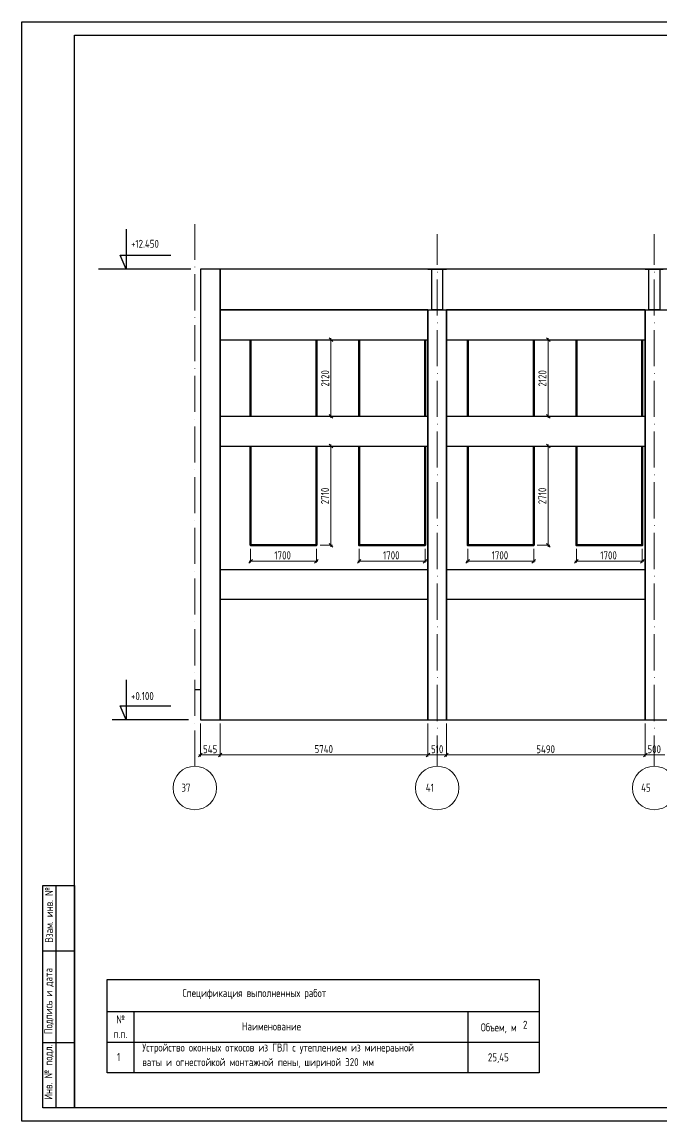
# Model space of a CAD drawing. Header units: millimetres. Extents: x 0 to 23.3, y 0 to 16.5.
# Drawn here: x 0.04 to 9.62, y 0.03 to 16.5 of the extents above; entities that cross this region are included whole.
import ezdxf

# ---------------------------------------------------------------- set-up
doc = ezdxf.new("R2010")
doc.units = ezdxf.units.MM
doc.layers.add('PDF _Геометрия', color=7, linetype='Continuous')
doc.layers.add('PDF _Текст', color=7, linetype='Continuous')
doc.styles.get("Standard").update_dxf_attribs({"font": 'ГОСТ тип А.ttf'})

msp = doc.modelspace()

# ---------------------------------------------------------------- linework, layer by layer
at = {"layer": 'PDF _Геометрия', "lineweight": 25}
for points in [[(0.043, 16.504), (23.34, 16.504), (23.34, 0.031), (0.043, 0.031)], [(0.828, 16.308), (23.144, 16.308), (23.144, 0.228), (0.828, 0.228)], [(6.184, 12.798), (6.347, 12.798), (6.347, 12.187), (6.184, 12.187)], [(9.437, 12.798), (9.6, 12.798), (9.6, 12.187), (9.437, 12.187)], [(0.357, 3.561), (0.828, 3.561), (0.828, 0.228), (0.357, 0.228)]]:
    msp.add_lwpolyline(points, close=True, dxfattribs=at)
for points in [[(1.604, 13.4), (1.604, 12.798), (1.513, 13.008), (2.274, 13.008)], [(2.576, 12.798), (1.192, 12.798)], [(6.127, 12.798), (6.404, 12.798)], [(9.383, 12.798), (9.654, 12.798)], [(1.604, 6.645), (1.604, 6.042), (1.513, 6.252), (2.274, 6.252)], [(2.717, 6.492), (2.633, 6.492)], [(2.537, 6.042), (1.394, 6.042)], [(0.553, 3.561), (0.553, 0.228)], [(0.357, 2.581), (0.828, 2.581)], [(5.115, 0.754), (1.319, 0.754), (1.319, 2.155), (7.795, 2.155), (7.795, 0.754), (1.319, 0.754)], [(1.319, 1.675), (7.795, 1.675)], [(1.722, 1.675), (1.722, 0.754)], [(6.724, 1.675), (6.724, 0.754)], [(0.357, 1.208), (0.828, 1.208)], [(1.319, 1.215), (7.795, 1.215)]]:
    msp.add_lwpolyline(points, dxfattribs=at)
at = {"layer": 'PDF _Геометрия', "color": 252, "lineweight": 9, "true_color": 0x989898}
for points in [[(2.633, 13.475), (2.633, 12.939)], [(6.266, 13.323), (6.266, 12.862)], [(9.518, 13.323), (9.518, 12.862)], [(2.633, 12.722), (2.633, 12.179)], [(6.266, 12.645), (6.266, 12.103)], [(9.518, 12.645), (9.518, 12.103)], [(2.633, 11.962), (2.633, 11.419)], [(6.266, 11.886), (6.266, 11.343)], [(9.518, 11.886), (9.518, 11.343)], [(2.633, 11.202), (2.633, 10.66)], [(6.266, 11.126), (6.266, 10.584)], [(9.518, 11.126), (9.518, 10.584)], [(2.633, 10.443), (2.633, 9.9)], [(6.266, 10.366), (6.266, 9.824)], [(9.518, 10.366), (9.518, 9.824)], [(2.633, 9.683), (2.633, 9.14)], [(6.266, 9.607), (6.266, 9.064)], [(9.518, 9.607), (9.518, 9.064)], [(2.633, 8.923), (2.633, 8.381)], [(6.266, 8.847), (6.266, 8.305)], [(9.518, 8.847), (9.518, 8.305)], [(2.633, 8.164), (2.633, 7.621)], [(6.266, 8.088), (6.266, 7.545)], [(9.518, 8.088), (9.518, 7.545)], [(2.633, 7.404), (2.633, 6.861)], [(6.266, 7.328), (6.266, 6.785)], [(9.518, 7.328), (9.518, 6.785)], [(2.633, 6.644), (2.633, 6.102)], [(6.266, 6.568), (6.266, 6.026)], [(9.518, 6.568), (9.518, 6.026)], [(2.633, 5.885), (2.633, 5.348)], [(6.266, 5.809), (6.266, 5.348)], [(9.518, 5.809), (9.518, 5.348)]]:
    msp.add_lwpolyline(points, dxfattribs=at)
at = {"layer": 'PDF _Геометрия', "color": 252, "lineweight": 5, "true_color": 0x989898}
for points in [[(2.633, 12.83), (2.635, 12.83), (2.635, 12.832), (2.633, 12.832)], [(6.266, 12.754), (6.268, 12.754), (6.268, 12.756), (6.266, 12.756)], [(9.518, 12.754), (9.52, 12.754), (9.52, 12.756), (9.518, 12.756)], [(2.633, 12.07), (2.635, 12.07), (2.635, 12.072), (2.633, 12.072)], [(6.266, 11.994), (6.268, 11.994), (6.268, 11.996), (6.266, 11.996)], [(9.518, 11.994), (9.52, 11.994), (9.52, 11.996), (9.518, 11.996)], [(2.633, 11.311), (2.635, 11.311), (2.635, 11.313), (2.633, 11.313)], [(6.266, 11.235), (6.268, 11.235), (6.268, 11.237), (6.266, 11.237)], [(9.518, 11.235), (9.52, 11.235), (9.52, 11.237), (9.518, 11.237)], [(2.633, 10.551), (2.635, 10.551), (2.635, 10.553), (2.633, 10.553)], [(6.266, 10.475), (6.268, 10.475), (6.268, 10.477), (6.266, 10.477)], [(9.518, 10.475), (9.52, 10.475), (9.52, 10.477), (9.518, 10.477)], [(2.633, 9.791), (2.635, 9.791), (2.635, 9.793), (2.633, 9.793)], [(6.266, 9.715), (6.268, 9.715), (6.268, 9.717), (6.266, 9.717)], [(9.518, 9.715), (9.52, 9.715), (9.52, 9.717), (9.518, 9.717)], [(2.633, 9.032), (2.635, 9.032), (2.635, 9.034), (2.633, 9.034)], [(6.266, 8.956), (6.268, 8.956), (6.268, 8.958), (6.266, 8.958)], [(9.518, 8.956), (9.52, 8.956), (9.52, 8.958), (9.518, 8.958)], [(2.633, 8.272), (2.635, 8.272), (2.635, 8.274), (2.633, 8.274)], [(6.266, 8.196), (6.268, 8.196), (6.268, 8.198), (6.266, 8.198)], [(9.518, 8.196), (9.52, 8.196), (9.52, 8.198), (9.518, 8.198)], [(2.633, 7.513), (2.635, 7.513), (2.635, 7.515), (2.633, 7.515)], [(6.266, 7.436), (6.268, 7.436), (6.268, 7.438), (6.266, 7.438)], [(9.518, 7.436), (9.52, 7.436), (9.52, 7.438), (9.518, 7.438)], [(2.633, 6.753), (2.635, 6.753), (2.635, 6.755), (2.633, 6.755)], [(6.266, 6.677), (6.268, 6.677), (6.268, 6.679), (6.266, 6.679)], [(9.518, 6.677), (9.52, 6.677), (9.52, 6.679), (9.518, 6.679)], [(2.633, 5.993), (2.635, 5.993), (2.635, 5.995), (2.633, 5.995)], [(6.266, 5.917), (6.268, 5.917), (6.268, 5.919), (6.266, 5.919)], [(9.518, 5.917), (9.52, 5.917), (9.52, 5.919), (9.518, 5.919)]]:
    msp.add_lwpolyline(points, close=True, dxfattribs=at)
at = {"layer": 'PDF _Геометрия', "lineweight": 30}
for points in [[(15.739, 12.798), (2.717, 12.798), (2.717, 6.042), (15.739, 6.042)], [(3.013, 12.798), (3.013, 6.042)], [(3.013, 11.742), (6.127, 11.742), (6.127, 12.187), (3.013, 12.187)], [(6.127, 12.187), (6.127, 6.042)], [(6.404, 12.187), (6.404, 6.042)], [(6.404, 11.742), (9.383, 11.742), (9.383, 12.187), (6.404, 12.187)], [(9.383, 12.187), (9.383, 6.042)], [(3.013, 10.147), (6.127, 10.147), (6.127, 10.592), (3.013, 10.592)], [(6.404, 10.147), (9.383, 10.147), (9.383, 10.592), (6.404, 10.592)], [(3.013, 7.852), (6.127, 7.852), (6.127, 8.294), (3.013, 8.294)], [(6.404, 7.852), (9.383, 7.852), (9.383, 8.294), (6.404, 8.294)]]:
    msp.add_lwpolyline(points, close=True, dxfattribs=at)
msp.add_lwpolyline([(3.013, 12.187), (15.438, 12.187)], dxfattribs=at)
at = {"layer": 'PDF _Геометрия', "color": 1, "lineweight": 50}
for points in [[(3.468, 11.742), (3.468, 10.592)], [(4.456, 10.592), (4.456, 11.742)], [(5.096, 11.742), (5.096, 10.592)], [(6.084, 10.592), (6.084, 11.742)], [(6.724, 11.742), (6.724, 10.592)], [(7.712, 10.592), (7.712, 11.742)], [(8.352, 11.742), (8.352, 10.592)], [(9.339, 10.592), (9.339, 11.742)], [(3.468, 10.147), (3.468, 8.66), (4.456, 8.66), (4.456, 10.147)], [(5.096, 10.147), (5.096, 8.66), (6.084, 8.66), (6.084, 10.147)], [(6.724, 10.147), (6.724, 8.66), (7.712, 8.66), (7.712, 10.147)], [(8.352, 10.147), (8.352, 8.66), (9.339, 8.66), (9.339, 10.147)]]:
    msp.add_lwpolyline(points, dxfattribs=at)
at = {"layer": 'PDF _Геометрия', "lineweight": 13}
for points in [[(4.51, 11.742), (4.695, 11.742)], [(4.701, 11.715), (4.646, 11.769)], [(4.673, 11.764), (4.673, 10.57)], [(7.766, 11.742), (7.951, 11.742)], [(7.956, 11.715), (7.902, 11.769)], [(7.929, 11.764), (7.929, 10.57)], [(4.51, 10.592), (4.695, 10.592)], [(4.646, 10.619), (4.701, 10.565)], [(7.766, 10.592), (7.951, 10.592)], [(7.902, 10.619), (7.956, 10.565)], [(4.51, 10.147), (4.695, 10.147)], [(4.701, 10.12), (4.646, 10.174)], [(4.673, 10.169), (4.673, 8.639)], [(7.766, 10.147), (7.951, 10.147)], [(7.956, 10.12), (7.902, 10.174)], [(7.929, 10.169), (7.929, 8.639)], [(3.468, 8.606), (3.468, 8.4)], [(4.456, 8.606), (4.456, 8.4)], [(4.51, 8.66), (4.695, 8.66)], [(4.646, 8.687), (4.701, 8.633)], [(5.096, 8.606), (5.096, 8.4)], [(6.084, 8.606), (6.084, 8.4)], [(6.724, 8.606), (6.724, 8.4)], [(7.712, 8.606), (7.712, 8.4)], [(7.766, 8.66), (7.951, 8.66)], [(7.902, 8.687), (7.956, 8.633)], [(8.352, 8.606), (8.352, 8.4)], [(9.339, 8.606), (9.339, 8.4)], [(3.496, 8.449), (3.441, 8.394)], [(3.447, 8.421), (4.478, 8.421)], [(4.429, 8.394), (4.483, 8.449)], [(5.123, 8.449), (5.069, 8.394)], [(5.075, 8.421), (6.105, 8.421)], [(6.057, 8.394), (6.111, 8.449)], [(6.751, 8.449), (6.697, 8.394)], [(6.702, 8.421), (7.733, 8.421)], [(7.684, 8.394), (7.739, 8.449)], [(8.379, 8.449), (8.325, 8.394)], [(8.33, 8.421), (9.361, 8.421)], [(9.312, 8.394), (9.367, 8.449)], [(2.717, 5.988), (2.717, 5.496)], [(2.744, 5.545), (2.69, 5.49)], [(2.695, 5.518), (3.034, 5.518)], [(2.991, 5.518), (6.149, 5.518)], [(6.105, 5.518), (6.426, 5.518)], [(6.382, 5.518), (9.405, 5.518)], [(9.361, 5.518), (9.676, 5.518)]]:
    msp.add_lwpolyline(points, dxfattribs=at)
for points in [[(3.013, 5.496), (3.013, 5.988)], [(6.127, 5.496), (6.127, 5.988)], [(6.404, 5.496), (6.404, 5.988)], [(9.383, 5.496), (9.383, 5.988)], [(2.986, 5.49), (3.04, 5.545)], [(6.1, 5.49), (6.154, 5.545)], [(6.377, 5.49), (6.431, 5.545)], [(9.356, 5.49), (9.41, 5.545)]]:
    msp.add_lwpolyline(points, close=True, dxfattribs=at)
at = {"layer": 'PDF _Геометрия', "color": 253, "lineweight": 20, "true_color": 0xaaaaaa}
for centre in [(2.633, 5.023), (6.266, 5.023), (9.518, 5.023)]:
    msp.add_circle(centre, 0.326, dxfattribs=at)

# ---------------------------------------------------------------- texts
at = {"layer": 'PDF _Текст', "char_height": 0.12, "attachment_point": 4}
for s, insert in [('+12.450', (1.677, 13.179)), ('1700', (3.825, 8.51)), ('1700', (5.453, 8.51)), ('1700', (7.081, 8.51)), ('1700', (8.709, 8.51)), ('+0.100', (1.677, 6.401)), ('545', (2.756, 5.604)), ('5740', (4.427, 5.606)), ('510', (6.173, 5.604)), ('5490', (7.75, 5.604)), ('500', (9.416, 5.604)), ('Спецификация выполненных работ', (2.448, 1.934)), ('№', (1.457, 1.554)), ('Наименование', (3.338, 1.449)), ('Объем, м', (6.919, 1.421)), ('2', (7.551, 1.474)), ('п.п.', (1.415, 1.336)), ('Устройство оконных откосов из ГВЛ с утеплением из минераьной', (1.846, 1.116)), ('1', (1.468, 0.991)), ('25,45', (7.026, 0.972))]:
    msp.add_mtext(s, dxfattribs=dict(at, insert=insert))
for s, insert, rotation in [('2120', (4.587, 11.039), 90), ('2120', (7.842, 11.039), 90), ('2710', (4.585, 9.276), 90), ('2710', (7.841, 9.276), 90), ('Взам. инв. №', (0.449, 2.705), 90), ('Подпись и дата', (0.449, 1.333), 90), ('Инв. № подл.', (0.449, 0.352), 90), ('ваты и огнестойкой монтажной пены, шириной 320 мм', (1.846, 0.898), 360)]:
    msp.add_mtext(s, dxfattribs=dict(at, insert=insert, rotation=rotation))
at = {"layer": 'PDF _Текст', "color": 253, "true_color": 0xaaaaaa, "char_height": 0.12, "attachment_point": 4}
for s, insert in [('37', (2.432, 5.027)), ('41', (6.094, 5.027)), ('45', (9.322, 5.027))]:
    msp.add_mtext(s, dxfattribs=dict(at, insert=insert))

doc.saveas('drawing.dxf')
